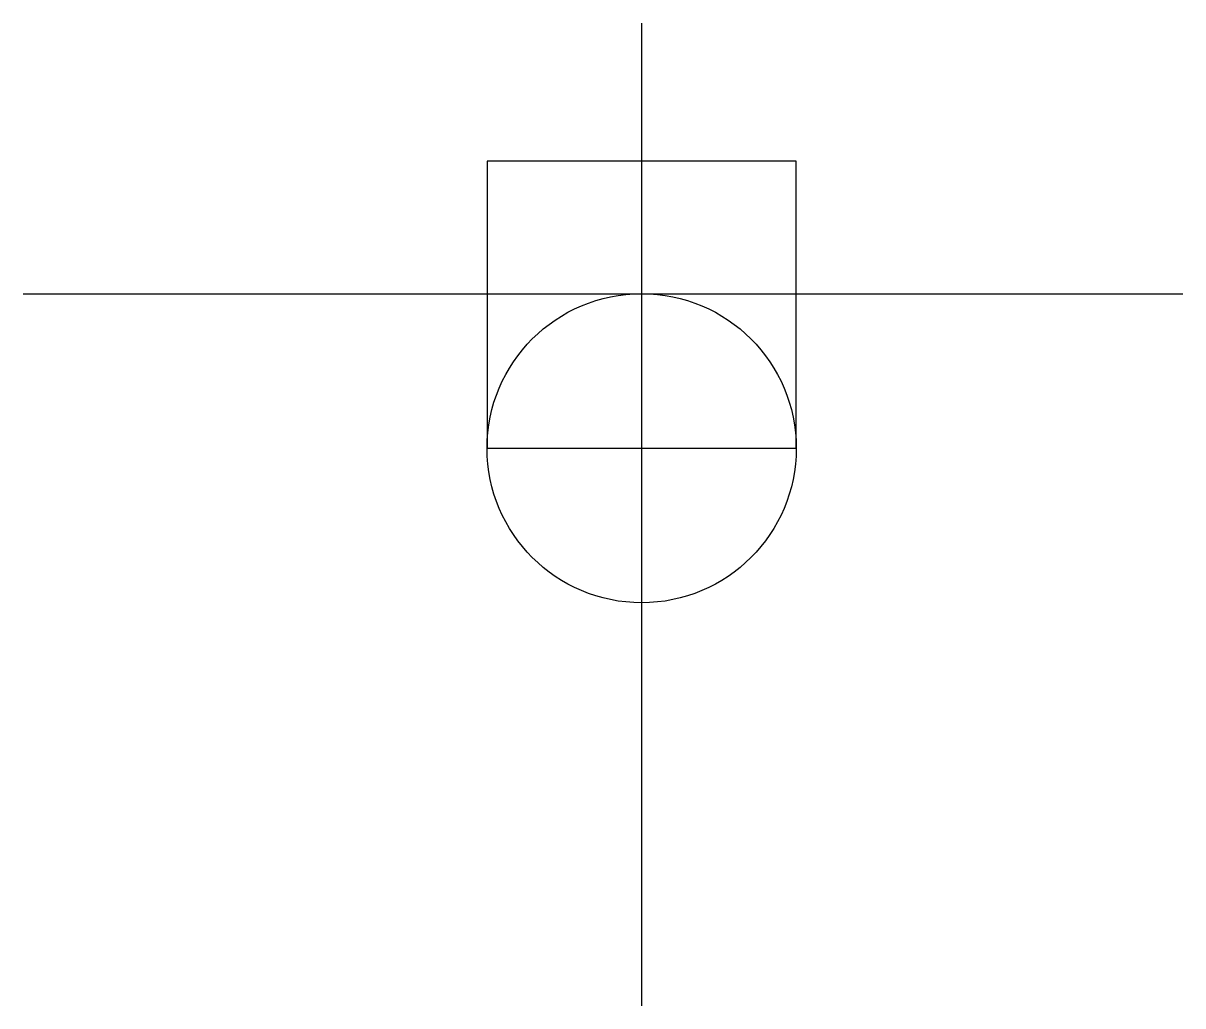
# Model space of a CAD drawing. Header units: millimetres. Extents: x -16 to 14, y 61.6 to 87.
import ezdxf

# ---------------------------------------------------------------- set-up
doc = ezdxf.new("R2010")
doc.units = ezdxf.units.MM
doc.layers.get('0').update_dxf_attribs({"linetype": 'CONTINUOUS'})

msp = doc.modelspace()

# ---------------------------------------------------------------- linework, layer by layer
for p, q in [((0, 87), (0, 61.57)), ((-16, 80), (14, 80))]:
    msp.add_line(p, q)
msp.add_lwpolyline([(-4, 76), (4, 76), (4, 83.425), (-4, 83.425)], close=True)
msp.add_circle((0, 76), 4)

doc.saveas('drawing.dxf')
